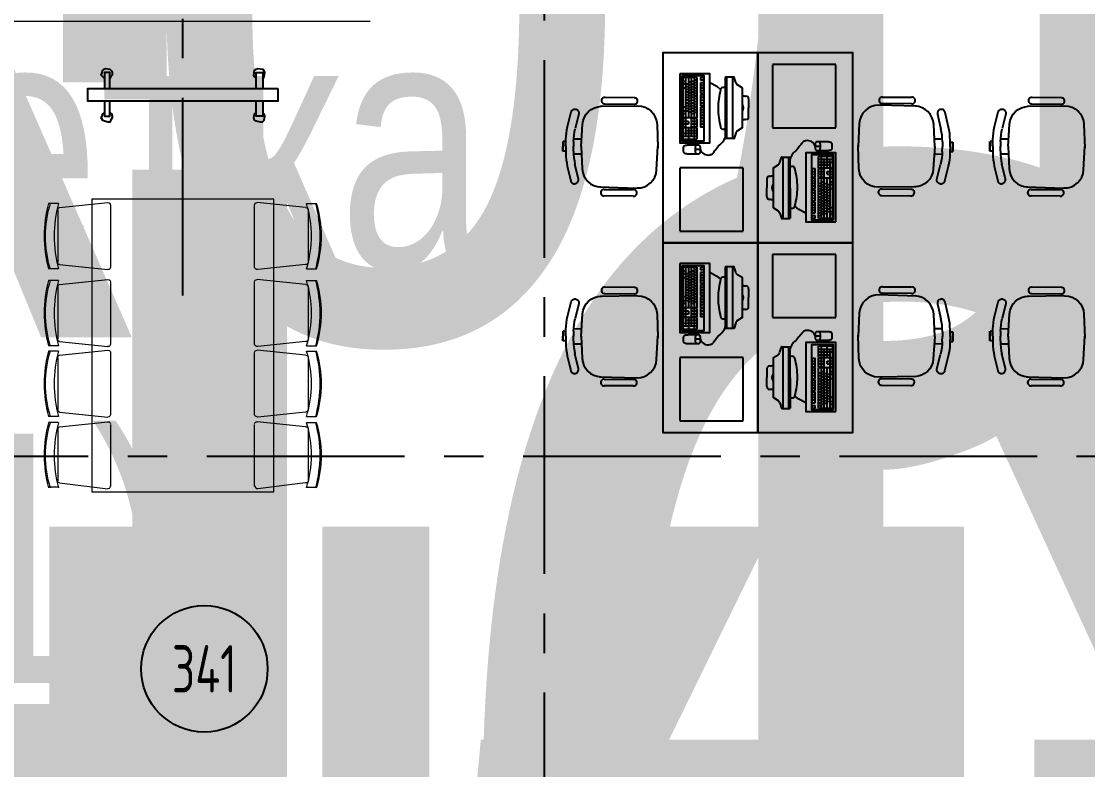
# Model space of a CAD drawing. Header units: millimetres. Extents: x -106726 to 8952771, y -150083 to 686385.
# Drawn here: x 32263 to 39006, y 307413 to 312145 of the extents above; entities that cross this region are included whole.
import ezdxf
from ezdxf import colors
from ezdxf.entities.mleader import LeaderData, LeaderLine
from ezdxf.enums import TextEntityAlignment as Align
from ezdxf.math import Vec2, Vec3

# ---------------------------------------------------------------- set-up
doc = ezdxf.new("R2018")
doc.units = ezdxf.units.MM
doc.linetypes.add('CENTER', pattern=[2, 1.25, -0.25, 0.25, -0.25])
doc.linetypes.add('HIDDEN', pattern=[6, 4, -2])
doc.layers.add('АР_Названия помещений', color=124, linetype='Continuous', lineweight=5, plot=False)
doc.layers.add('АР_Номер помещения', color=1, linetype='Continuous', lineweight=25)
doc.layers.add('ТХ_мебель передв', color=250, linetype='Continuous', lineweight=13)
doc.styles.add('ISOCPEUR', font='isocpeur.ttf', dxfattribs={"width": 0.7})
doc.styles.get("Standard").update_dxf_attribs({"font": 'arial.ttf'})

# ---------------------------------------------------------------- blocks, each defined once
blk = doc.blocks.new('_DotSmall')
at = {"color": 8, "linetype": 'ByBlock', "const_width": 0.5}
blk.add_lwpolyline([(-0.0625, 0, 1), (0.0625, 0, 1)], format="xyb", close=True, dxfattribs=at)
blk = doc.blocks.new('*U439')
at = {"color": 8, "style": 'ISOCPEUR', "width": 0.7, "flags": 1}
blk.add_attdef('КАТЕГОРИЯ', (-499.2, -2092.2), '', height=250, dxfattribs=at)
at = {"layer": 'АР_Номер помещения', "color": 8, "style": 'ISOCPEUR', "width": 0.7}
blk.add_attdef('НОМЕР_ПОМЕЩЕНИЯ', text='', height=300, dxfattribs=at).set_placement((-22215.2, -980.8), align=Align.MIDDLE_CENTER)
blk = doc.blocks.new('*U429')
at = {"color": 8, "style": 'ISOCPEUR', "width": 0.7, "flags": 1}
blk.add_attdef('КАТЕГОРИЯ', (-499.2, -2092.2), '', height=250, dxfattribs=at)
at = {"layer": 'АР_Номер помещения', "color": 8, "style": 'ISOCPEUR', "width": 0.7}
blk.add_attdef('НОМЕР_ПОМЕЩЕНИЯ', text='', height=300, dxfattribs=at).set_placement((-20810.6, 2284.3), align=Align.MIDDLE_CENTER)
blk = doc.blocks.new('*U391')
at = {"color": 8, "style": 'ISOCPEUR', "width": 0.7, "flags": 1}
blk.add_attdef('КАТЕГОРИЯ', (-499.2, -2092.2), '', height=250, dxfattribs=at)
at = {"layer": 'АР_Номер помещения', "color": 8, "style": 'ISOCPEUR', "width": 0.7}
blk.add_attdef('НОМЕР_ПОМЕЩЕНИЯ', text='', height=300, dxfattribs=at).set_placement((-17855, 1633.5), align=Align.MIDDLE_CENTER)
blk = doc.blocks.new('*U400')
at = {"color": 8, "style": 'ISOCPEUR', "width": 0.7, "flags": 1}
blk.add_attdef('КАТЕГОРИЯ', (-499.2, -2092.2), '', height=250, dxfattribs=at)
at = {"layer": 'АР_Номер помещения', "color": 8, "style": 'ISOCPEUR', "width": 0.7}
blk.add_attdef('НОМЕР_ПОМЕЩЕНИЯ', text='', height=300, dxfattribs=at).set_placement((-1473.9, -6508.9), align=Align.MIDDLE_CENTER)
blk = doc.blocks.new('*U390')
at = {"layer": 'АР_Номер помещения', "color": 8}
blk.add_circle((-25124.5, -720.9), 400, dxfattribs=at)
at = {"color": 8, "style": 'ISOCPEUR', "width": 0.7, "flags": 1}
blk.add_attdef('КАТЕГОРИЯ', (-499.2, -2092.2), '', height=250, dxfattribs=at)
at = {"layer": 'АР_Номер помещения', "color": 8, "style": 'ISOCPEUR', "width": 0.7}
blk.add_attdef('НОМЕР_ПОМЕЩЕНИЯ', text='', height=300, dxfattribs=at).set_placement((-25124.5, -720.9), align=Align.MIDDLE_CENTER)
blk = doc.blocks.new('*U396')
at = {"color": 8, "style": 'ISOCPEUR', "width": 0.7, "flags": 1}
blk.add_attdef('КАТЕГОРИЯ', (-499.2, -2092.2), '', height=250, dxfattribs=at)
at = {"layer": 'АР_Номер помещения', "color": 8, "style": 'ISOCPEUR', "width": 0.7}
blk.add_attdef('НОМЕР_ПОМЕЩЕНИЯ', text='', height=300, dxfattribs=at).set_placement((-21234.7, 1867.8), align=Align.MIDDLE_CENTER)
blk = doc.blocks.new('М-60')
at = {"color": 8, "extrusion": (-6.19742e-05, 0.000470712, 1)}
for p, q in [((7035202.1, 1186569.5, -0.1), (7035439, 1186576.2, -0.1)), ((7035415.4, 1186627.5, -0.2), (7035231.8, 1186626.6, -0.2)), ((7035232, 1186585.7, -0.1), (7035415.6, 1186586.5, -0.1)), ((7034998.3, 1186437.9, -0.1), (7035019.7, 1186530.9, -0.1)), ((7035068.3, 1186519.6, -0.1), (7035046.7, 1186425.8, -0.1)), ((7035049.2, 1186548.9, -0.1), (7035050.6, 1186548.5, -0.1)), ((7035085.8, 1186312.9, 0), (7035092.5, 1186454.7, -0.1)), ((7035563.1, 1186460.5, -0.1), (7035569.8, 1186312.9, 0)), ((7034971.3, 1186282.6, 0), (7034970.4, 1186343.1, -0.1)), ((7034989, 1186343.1, -0.1), (7034970.8, 1186343.1, -0.1)), ((7034970.8, 1186343.1, -0.1), (7034970.8, 1186282.6, 0)), ((7034989, 1186312.9, 0), (7034989, 1186356.2, -0.1)), ((7034989, 1186312.9, 0), (7034989, 1186343.1, -0.1)), ((7034989, 1186313.2, 0), (7034989.4, 1186282.9, 0)), ((7034989, 1186313.2, 0), (7034989.6, 1186269.8, 0)), ((7035037.4, 1186344.1, 0), (7035037.4, 1186312.9, 0)), ((7035037.8, 1186282.6, 0), (7035037.4, 1186313.9, 0)), ((7035037.8, 1186361.3, -0.1), (7035088.1, 1186361.3, -0.1)), ((7035085.7, 1186314.6, 0), (7035094.7, 1186172.9, 0)), ((7035565.2, 1186174.3, 0.1), (7035569.7, 1186322, 0)), ((7034989.4, 1186282.9, 0), (7034971.3, 1186282.6, 0)), ((7035038.5, 1186265.5, 0), (7035088.8, 1186266.3, 0)), ((7035000.2, 1186188.3, 0), (7035023, 1186095.7, 0.1)), ((7035071.5, 1186107.6, 0.1), (7035048.4, 1186201.2, 0)), ((7035052.8, 1186078.1, 0.1), (7035054.2, 1186078.5, 0.1)), ((7035206, 1186059.9, 0.1), (7035442.9, 1186056.7, 0.1)), ((7035236.1, 1186044.1, 0.1), (7035419.7, 1186046, 0.1)), ((7035420.2, 1186005.1, 0.1), (7035236.6, 1186003.1, 0.1))]:
    blk.add_line(p, q, dxfattribs=at)
for centre, start, end in [((7035230, 1186606.2, 122.4), 84.99867, 275.52472), ((7035417.4, 1186607.1, 122.4), 264.99867, 95.52472), ((7035234.4, 1186023.7, 122.4), 85.34791, 275.87397), ((7035421.8, 1186025.7, 122.4), 265.34791, 95.87397)]:
    blk.add_arc(centre, 20.6, start, end, dxfattribs=at)
at = {"color": 8, "extrusion": (6.19742e-05, -0.000470712, -1)}
for centre, major_axis, start_param, end_param in [((7035213.4, 1186449, -0.1), (77.8, 92.6, 0), 4.061153, 5.558057), ((7035442.2, 1186455, -0.1), (77.8, 92.6, 0), -0.725128, 0.826554), ((7035043.3, 1186525.4, -0.1), (15.6, 18.5, 0), 4.240369, 5.829345), ((7035044.7, 1186525.1, -0.1), (15.6, 18.5, 0), -0.45384, 1.098777), ((7035352, 1186356.2, 0), (-277.9, 233.5, -0.1), 5.584367, 5.811166), ((7035400.4, 1186344.1, 0), (233.5, 277.9, -0.1), 4.01357, 4.240369)]:
    blk.add_ellipse(centre, major_axis=major_axis, ratio=1, start_param=start_param, end_param=end_param, dxfattribs=at)
at = {"color": 8, "extrusion": (-6.19742e-05, 0.000470712, 1)}
for centre, major_axis, start_param, end_param in [((7035352.6, 1186275.3, 0), (-274.3, -237.7, 0.1), 5.584367, 5.811166), ((7035400.8, 1186288.2, 0), (237.7, -274.3, 0.1), 4.01357, 4.240369), ((7035215.4, 1186180.5, 0), (79.2, -91.4, 0), 4.061153, 5.558057), ((7035444.3, 1186178, 0.1), (79.2, -91.4, 0), -0.725128, 0.826554), ((7035048, 1186101.8, 0.1), (15.8, -18.3, 0), -0.45384, 1.098777), ((7035046.5, 1186101.5, 0.1), (15.8, -18.3, 0), 4.240369, 5.829345)]:
    blk.add_ellipse(centre, major_axis=major_axis, ratio=1, start_param=start_param, end_param=end_param, dxfattribs=at)
blk = doc.blocks.new('стол с тумбой 1200х600')
at = {"color": 8}
blk.add_lwpolyline([(-19012.2, 19801.1), (-19012.2, 21001.1), (-19612.2, 21001.1), (-19612.2, 19801.1)], close=True, dxfattribs=at)
at = {"color": 8, "linetype": 'HIDDEN', "ltscale": 0.1}
blk.add_lwpolyline([(-19505.4, 19874.7), (-19105.4, 19874.7), (-19105.4, 20274.7), (-19505.4, 20274.7)], close=True, dxfattribs=at)
blk = doc.blocks.new('ПК-2')
at = {"color": 8, "extrusion": (6.19742e-05, -0.000470712, 1)}
for p, q in [((7035967.1, 1186827.6, 95), (7035877.1, 1186827.5, 95.1)), ((7035877.1, 1186827.5, 95.1), (7035877.6, 1186571, 94.9)), ((7035895.1, 1186827.5, 95.1), (7035895.6, 1186571, 94.9)), ((7035913.1, 1186827.5, 95.1), (7035913.6, 1186571, 94.9)), ((7035931.1, 1186827.6, 95.1), (7035931.6, 1186571.1, 94.9)), ((7035949.1, 1186827.6, 95.1), (7035949.6, 1186571.1, 94.9)), ((7035967.1, 1186827.6, 95), (7035967.6, 1186571.1, 94.9)), ((7036007.6, 1186827.7, 95), (7035989.6, 1186827.7, 95)), ((7036148.9, 1186442.6, 94.9), (7036148.1, 1186827.8, 95)), ((7036200.3, 1186829.7, 95), (7036149.9, 1186829.6, 95)), ((7036157.9, 1186440.8, 94.9), (7036157.1, 1186829.6, 95)), ((7036193.9, 1186440.9, 94.9), (7036193.1, 1186829.7, 95)), ((7036212.2, 1186795.1, 95), (7036202.1, 1186827.9, 95)), ((7036253.1, 1186761.9, 95), (7036223.8, 1186780.1, 95)), ((7036255.8, 1186512.8, 94.9), (7036255.4, 1186758, 95)), ((7036294.4, 1186691.8, 95), (7036294.6, 1186635.5, 94.9)), ((7036294.7, 1186579.1, 94.9), (7036294.6, 1186635.5, 94.9)), ((7035877.6, 1186566.5, 94.9), (7035877.7, 1186512.5, 94.9)), ((7035877.7, 1186508, 94.9), (7035877.9, 1186436, 94.9)), ((7035895.6, 1186566.5, 94.9), (7035895.7, 1186512.5, 94.9)), ((7035895.7, 1186508, 94.9), (7035895.9, 1186454, 94.9)), ((7035913.7, 1186548.5, 94.9), (7035913.7, 1186530.5, 94.9)), ((7035913.7, 1186508, 94.9), (7035913.9, 1186436, 94.9)), ((7035931.6, 1186566.6, 94.9), (7035931.7, 1186512.6, 94.9)), ((7035931.7, 1186508.1, 94.9), (7035931.9, 1186454.1, 94.9)), ((7035949.6, 1186566.6, 94.9), (7035949.7, 1186512.6, 94.9)), ((7035949.7, 1186508.1, 94.9), (7035949.9, 1186436.1, 94.9)), ((7035967.6, 1186566.6, 94.9), (7035967.7, 1186512.6, 94.9)), ((7035967.7, 1186508.1, 94.9), (7035967.9, 1186436.1, 94.9)), ((7036253.6, 1186508.9, 94.9), (7036224.3, 1186490.6, 94.9)), ((7035877.9, 1186436, 94.9), (7035967.9, 1186436.1, 94.9)), ((7036201.1, 1186440.9, 94.9), (7036150.7, 1186440.8, 94.9)), ((7036212.8, 1186475.5, 94.9), (7036202.9, 1186442.7, 94.9))]:
    blk.add_line(p, q, dxfattribs=at)
at = {"color": 8, "extrusion": (6.19742e-05, -0.000470712, 1), "elevation": -27.6}
for points in [[(7035859.1, 1186850), (7035859.9, 1186413.5), (7036048.9, 1186413.9), (7036048.1, 1186850.4)], [(7035872.6, 1186836.6), (7035873.4, 1186427.1), (7036012.9, 1186427.3), (7036012.1, 1186836.8)]]:
    blk.add_lwpolyline(points, close=True, dxfattribs=at)
for points in [[(7035895.2, 1186802), (7035877.2, 1186801.9)], [(7035895.2, 1186784.9), (7035877.2, 1186784.8)], [(7035913.2, 1186784.9), (7035895.2, 1186784.9)], [(7035931.2, 1186796.6), (7035913.2, 1186796.5)], [(7035931.2, 1186779.5), (7035913.2, 1186779.4)], [(7035949.2, 1186802.1), (7035931.2, 1186802)], [(7035949.2, 1186785), (7035931.2, 1186784.9)], [(7035967.2, 1186810.6), (7035949.2, 1186810.6)], [(7035967.2, 1186793.5), (7035949.2, 1186793.5)], [(7035967.2, 1186776.4), (7035949.2, 1186776.4)], [(7035989.6, 1186827.8), (7035989.7, 1186810.7)], [(7036007.7, 1186810.7), (7035989.7, 1186810.7)], [(7035989.7, 1186793.6), (7035989.8, 1186725.2)], [(7036007.7, 1186793.6), (7035989.7, 1186793.6)], [(7036007.7, 1186776.5), (7035989.7, 1186776.5)], [(7036007.6, 1186827.8), (7036007.7, 1186810.7)], [(7036007.7, 1186793.6), (7036007.8, 1186725.2)], [(7036048.2, 1186794.9), (7036092.7, 1186771.5), (7036117.2, 1186751.9)], [(7035895.3, 1186759.2), (7035877.3, 1186759.2)], [(7035913.2, 1186767.8), (7035895.2, 1186767.8)], [(7035913.3, 1186750.7), (7035895.3, 1186750.7)], [(7035913.3, 1186733.6), (7035895.3, 1186733.6)], [(7035913.3, 1186716.5), (7035895.3, 1186716.5)], [(7035931.2, 1186762.4), (7035913.2, 1186762.3)], [(7035931.3, 1186745.3), (7035913.3, 1186745.2)], [(7035931.3, 1186728.2), (7035913.3, 1186728.1)], [(7035931.3, 1186711.1), (7035913.3, 1186711)], [(7035949.2, 1186767.9), (7035931.2, 1186767.8)], [(7035949.3, 1186750.8), (7035931.3, 1186750.7)], [(7035949.3, 1186733.7), (7035931.3, 1186733.6)], [(7035949.3, 1186716.6), (7035931.3, 1186716.5)], [(7035967.3, 1186759.3), (7035949.3, 1186759.3)], [(7035967.3, 1186742.2), (7035949.3, 1186742.2)], [(7035967.3, 1186725.1), (7035949.3, 1186725.1)], [(7035967.3, 1186708), (7035949.3, 1186708)], [(7036007.8, 1186759.4), (7035989.8, 1186759.4)], [(7036007.8, 1186742.3), (7035989.8, 1186742.3)], [(7036007.8, 1186725.2), (7035989.8, 1186725.2)], [(7035989.8, 1186716.6), (7035990, 1186648.2)], [(7036007.8, 1186716.7), (7035989.8, 1186716.6)], [(7036007.8, 1186716.7), (7036008, 1186648.3)], [(7035895.5, 1186639.5), (7035877.5, 1186639.5)], [(7035913.4, 1186699.4), (7035895.4, 1186699.4)], [(7035913.4, 1186682.3), (7035895.4, 1186682.3)], [(7035913.4, 1186665.2), (7035895.4, 1186665.2)], [(7035913.5, 1186648.1), (7035895.5, 1186648.1)], [(7035931.4, 1186694), (7035913.4, 1186693.9)], [(7035931.4, 1186676.9), (7035913.4, 1186676.8)], [(7035931.4, 1186659.8), (7035913.4, 1186659.7)], [(7035931.5, 1186642.7), (7035913.5, 1186642.6)], [(7035949.4, 1186699.5), (7035931.4, 1186699.4)], [(7035949.4, 1186682.4), (7035931.4, 1186682.3)], [(7035949.4, 1186665.3), (7035931.4, 1186665.2)], [(7035949.5, 1186648.2), (7035931.5, 1186648.1)], [(7035967.4, 1186690.9), (7035949.4, 1186690.9)], [(7035967.4, 1186673.8), (7035949.4, 1186673.8)], [(7035967.4, 1186656.7), (7035949.4, 1186656.7)], [(7035967.5, 1186639.6), (7035949.5, 1186639.6)], [(7036007.9, 1186699.6), (7035989.9, 1186699.5)], [(7036007.9, 1186682.5), (7035989.9, 1186682.4)], [(7036007.9, 1186665.4), (7035989.9, 1186665.3)], [(7036008, 1186648.3), (7035990, 1186648.2)], [(7035990, 1186639.7), (7035990.1, 1186571.3)], [(7036008, 1186639.7), (7035990, 1186639.7)], [(7036008, 1186639.7), (7036008.1, 1186571.3)], [(7035895.5, 1186613.9), (7035877.5, 1186613.8)], [(7035895.6, 1186596.8), (7035877.6, 1186596.7)], [(7035967.6, 1186571.2), (7035877.6, 1186571.1)], [(7035913.5, 1186631), (7035895.5, 1186631)], [(7035913.5, 1186613.9), (7035895.5, 1186613.9)], [(7035931.5, 1186625.6), (7035913.5, 1186625.5)], [(7035931.5, 1186608.5), (7035913.5, 1186608.4)], [(7035949.5, 1186631.1), (7035931.5, 1186631)], [(7035949.5, 1186614), (7035931.5, 1186613.9)], [(7035949.6, 1186596.9), (7035931.6, 1186596.8)], [(7035967.5, 1186622.5), (7035949.5, 1186622.5)], [(7035967.5, 1186605.4), (7035949.5, 1186605.4)], [(7036008, 1186622.6), (7035990, 1186622.6)], [(7036008, 1186605.5), (7035990, 1186605.5)], [(7036008.1, 1186588.4), (7035990.1, 1186588.4)], [(7036008.1, 1186571.3), (7035990.1, 1186571.3)], [(7035895.6, 1186566.6), (7035877.6, 1186566.6)], [(7035913.7, 1186548.6), (7035877.7, 1186548.6)], [(7035913.7, 1186530.6), (7035877.7, 1186530.6)], [(7035895.7, 1186512.6), (7035877.7, 1186512.6)], [(7035967.7, 1186508.2), (7035877.7, 1186508.1)], [(7035967.6, 1186566.7), (7035931.6, 1186566.7)], [(7035967.7, 1186548.7), (7035931.7, 1186548.7)], [(7035967.7, 1186530.7), (7035931.7, 1186530.7)], [(7035967.7, 1186512.7), (7035931.7, 1186512.7)], [(7035990.1, 1186566.8), (7035990.2, 1186512.8)], [(7036008.1, 1186566.8), (7035990.1, 1186566.8)], [(7036008.2, 1186548.8), (7035990.2, 1186548.8)], [(7036008.2, 1186530.8), (7035990.2, 1186530.8)], [(7036008.2, 1186512.8), (7035990.2, 1186512.8)], [(7036008.2, 1186512.8), (7035990.2, 1186512.8)], [(7036008.1, 1186566.8), (7036008.2, 1186512.8)], [(7035967.8, 1186472.2), (7035877.8, 1186472.1)], [(7035967.8, 1186454.2), (7035877.8, 1186454.1)], [(7035967.8, 1186490.2), (7035895.8, 1186490.1)], [(7035989.9, 1186371.7), (7035957, 1186371.6)]]:
    blk.add_lwpolyline(points, dxfattribs=at)
for points in [[(7035989.9, 1186371.7, 0.397637), (7036050, 1186337.9, 0.110351), (7036066.5, 1186345.2, 0.08312), (7036079.9, 1186362.3, 0.014729), (7036105, 1186394.7, 0.170175), (7036148.8, 1186454, -0.037673)], [(7035968.4, 1186398.6, 0.114539), (7035964.1, 1186397.6, 0.103755), (7035960.3, 1186394.6, 0.091433), (7035957.9, 1186390.4, 0.084292), (7035957, 1186385.1), (7035957.1, 1186358.1, 0.084292), (7035958, 1186352.8, 0.091433), (7035960.4, 1186348.6, 0.103755), (7035964.2, 1186345.6, 0.114539), (7035968.5, 1186344.6, 0.114539)]]:
    blk.add_lwpolyline(points, format="xyb", dxfattribs=at)
blk.add_lwpolyline([(7035881.8, 1186384.9), (7035881.9, 1186357.9, 0.19919), (7035883.7, 1186353.6, 0.098412), (7035891.5, 1186348.4, 0.055653), (7035901.3, 1186345.6, 0.042416), (7035914.6, 1186344.5), (7035978.5, 1186344.6, 0.114539), (7035982.8, 1186345.6, 0.103755), (7035986.6, 1186348.6, 0.091433), (7035989, 1186352.9, 0.084292), (7035989.9, 1186358.2), (7035989.8, 1186385.2, 0.084292), (7035988.9, 1186390.4, 0.091433), (7035986.5, 1186394.7, 0.103755), (7035982.7, 1186397.7, 0.114539), (7035978.4, 1186398.6), (7035914.5, 1186398.5, 0.042416), (7035901.2, 1186397.4, 0.055653), (7035891.4, 1186394.5, 0.098412), (7035883.6, 1186389.3, 0.19919)], format="xyb", close=True, dxfattribs=at)
at = {"color": 8, "extrusion": (6.19742e-05, -0.000470712, 1)}
for centre, radius, start, end in [((7036149.9, 1186827.9, -27.6), 1.8, 90.10908, 180.10908), ((7036200.3, 1186828, -27.6), 1.8, 0.10908, 90.10908), ((7036238, 1186803.1, -27.6), 27, 197.11449, 238.14153), ((7036579.1, 1186631.2, -27.6), 477.4, 165.36479, 179.87909), ((7036134.2, 1186746.1, -27.6), 18, 82.93309, 161.30576), ((7036116.2, 1186600.9, -27.6), 164.3, 78.76539, 82.93309), ((7036250.8, 1186758.1, -27.6), 4.5, 0.10908, 59.63009), ((7036293.3, 1186965.7, -27.6), 256.3, 261.50958, 266.47869), ((7036276.4, 1186691.9, -27.6), 18, 0.10908, 86.47869), ((7036228.8, 1186635.5, -27.6), 33.8, 322.7271, 37.49107), ((7036579.1, 1186635.1, -27.6), 477.4, 180.33908, 194.85338), ((7036276.6, 1186579.2, -27.6), 18, 273.73948, 0.10908), ((7036134.7, 1186518.5, -27.6), 18, 198.9124, 277.28508), ((7036116.1, 1186663.6, -27.6), 164.3, 277.28508, 281.45277), ((7036251.3, 1186512.9, -27.6), 4.5, 300.58808, 0.10908), ((7036294.5, 1186305.4, -27.6), 256.3, 93.73948, 98.70859), ((7036150.6, 1186442.7, -27.6), 1.8, 180.10908, 270.10908), ((7036201, 1186442.8, -27.6), 1.8, 270.10908, 0.10908), ((7036238.7, 1186467.8, -27.6), 27, 122.07664, 163.10368)]:
    blk.add_arc(centre, radius, start, end, dxfattribs=at)
blk = doc.blocks.new('У093')
at = {"layer": 'ТХ_мебель передв', "color": 8, "elevation": -0.6}
for points in [[(46453.3, 18829.8), (46389.8, 18829.8)], [(46458.6, 18803.3), (46760.2, 18840.4)], [(48016, 18803.3), (47709.1, 18840.4)], [(48021.3, 18829.8), (48084.8, 18829.8)], [(46442.7, 18459.4), (46442.7, 18792.8)], [(48026.6, 18459.4), (48026.6, 18792.8)], [(46453.3, 18422.3), (46389.8, 18422.3)], [(46458.6, 18448.8), (46765.5, 18417.1)], [(48016, 18448.8), (47709.1, 18417.1)], [(48021.3, 18422.3), (48084.8, 18422.3)], [(46453.3, 18382.4), (46389.8, 18382.4)], [(46458.6, 18355.9), (46760.2, 18387.7)], [(48016, 18355.9), (47709.1, 18387.7)], [(48021.3, 18382.4), (48084.8, 18382.4)], [(46442.7, 18012), (46442.7, 18340.1)], [(48026.6, 18012), (48026.6, 18340.1)], [(46453.3, 17969.6), (46389.8, 17969.6)], [(46458.6, 17996.1), (46765.5, 17964.3)], [(46458.6, 17909.1), (46760.2, 17940.8)], [(48016, 17996.1), (47709.1, 17964.3)], [(48016, 17909.1), (47709.1, 17940.8)], [(48021.3, 17969.6), (48084.8, 17969.6)], [(46453.3, 17935.6), (46389.8, 17935.6)], [(46442.7, 17565.1), (46442.7, 17893.2)], [(48021.3, 17935.6), (48084.8, 17935.6)], [(48026.6, 17565.1), (48026.6, 17893.2)], [(46458.6, 17549.3), (46765.5, 17517.5)], [(48016, 17549.3), (47709.1, 17517.5)], [(46453.3, 17522.8), (46389.8, 17522.8)], [(48021.3, 17522.8), (48084.8, 17522.8)], [(46453.3, 17448.7), (46389.8, 17448.7)], [(46442.7, 17078.3), (46442.7, 17406.4)], [(46458.6, 17422.3), (46760.2, 17454)], [(48016, 17422.3), (47709.1, 17454)], [(48021.3, 17448.7), (48084.8, 17448.7)], [(48026.6, 17078.3), (48026.6, 17406.4)], [(46458.6, 17062.4), (46765.5, 17030.7)], [(48016, 17062.4), (47709.1, 17030.7)], [(46453.3, 17036), (46389.8, 17036)], [(48021.3, 17036), (48084.8, 17036)]]:
    blk.add_lwpolyline(points, dxfattribs=at)
blk.add_lwpolyline([(46659.7, 18859.6), (46659.7, 17009.6), (47809.7, 17009.6), (47809.7, 18859.6)], close=True, dxfattribs=at)
at = {"layer": 'ТХ_мебель передв', "color": 8}
for centre, radius, start, end in [((47044.6, 18628.2, -0.6), 686.6, 162.46402, 197.44807), ((47147.7, 18628.2, -0.6), 780.4, 164.62647, 195.29533), ((47108.1, 18628.2, -0.6), 686.6, 162.46402, 197.44807), ((47268.7, 18628.2, -0.6), 780.4, 344.70467, 15.37353), ((47419.4, 18628.2, -0.6), 686.6, 342.55193, 17.53598), ((47332.2, 18628.2, -0.6), 780.4, 344.70467, 15.37353), ((47044.6, 18175.5, -0.6), 686.6, 162.46402, 197.44807), ((47147.7, 18175.5, -0.6), 780.4, 164.62647, 195.29533), ((47108.1, 18175.5, -0.6), 686.6, 162.46402, 197.44807), ((47268.7, 18175.5, -0.6), 780.4, 344.70467, 15.37353), ((47419.4, 18175.5, -0.6), 686.6, 342.55193, 17.53598), ((47332.2, 18175.5, -0.6), 780.4, 344.70467, 15.37353), ((47044.6, 17729.7, -0.6), 686.6, 162.55193, 197.53598), ((47147.7, 17729.7, -0.6), 780.4, 164.70467, 195.37353), ((47108.1, 17729.7, -0.6), 686.6, 162.55193, 197.53598), ((47268.7, 17729.7, -0.6), 780.4, 344.62647, 15.29533), ((47419.4, 17729.7, -0.6), 686.6, 342.46402, 17.44807), ((47332.2, 17729.7, -0.6), 780.4, 344.62647, 15.29533), ((47044.6, 17242.9, -0.6), 686.6, 162.55193, 197.53598), ((47147.7, 17242.9, -0.6), 780.4, 164.70467, 195.37353), ((47108.1, 17242.9, -0.6), 686.6, 162.55193, 197.53598), ((47268.7, 17242.9, -0.6), 780.4, 344.62647, 15.29533), ((47419.4, 17242.9, -0.6), 686.6, 342.46402, 17.44807), ((47332.2, 17242.9, -0.6), 780.4, 344.62647, 15.29533)]:
    blk.add_arc(centre, radius, start, end, dxfattribs=at)
blk.add_ellipse((46765, 18824, -0.6), major_axis=(13.1, -13.1), ratio=0.741772, start_param=0.633725, end_param=2.506884, dxfattribs=at)
for points in [[(46781.4, 18824.5, -0.6), (46781.4, 18692.2, -0.6), (46781.4, 18559.9, -0.6), (46781.4, 18432.9, -0.6)], [(47693.3, 18819.2, -0.6), (47693.3, 18829.8, -0.6), (47698.5, 18840.4, -0.6), (47709.1, 18840.4, -0.6)], [(47693.3, 18432.9, -0.6), (47693.3, 18559.9, -0.6), (47693.3, 18692.2, -0.6), (47693.3, 18824.5, -0.6)], [(46442.7, 18792.8, -0.6), (46442.7, 18798.1, -0.6), (46448, 18803.4, -0.6), (46458.6, 18803.4, -0.6)], [(48016, 18803.4, -0.6), (48021.3, 18803.4, -0.6), (48026.6, 18798.1, -0.6), (48026.6, 18792.8, -0.6)], [(46458.6, 18448.8, -0.6), (46448, 18448.8, -0.6), (46442.7, 18454.1, -0.6), (46442.7, 18459.4, -0.6)], [(46781.4, 18427.6, -0.6), (46781.4, 18422.4, -0.6), (46776.1, 18417.1, -0.6), (46765.5, 18417.1, -0.6)], [(47709.1, 18417.1, -0.6), (47698.5, 18417.1, -0.6), (47693.3, 18422.4, -0.6), (47693.3, 18427.6, -0.6)], [(48026.6, 18459.4, -0.6), (48026.6, 18454.1, -0.6), (48021.3, 18448.8, -0.6), (48016, 18448.8, -0.6)], [(46442.7, 18340.1, -0.6), (46442.7, 18345.4, -0.6), (46448, 18350.6, -0.6), (46458.6, 18355.9, -0.6)], [(46760.2, 18387.7, -0.6), (46770.8, 18387.7, -0.6), (46781.4, 18377.1, -0.6), (46781.4, 18371.8, -0.6)], [(46781.4, 18371.8, -0.6), (46781.4, 18239.5, -0.6), (46781.4, 18107.2, -0.6), (46781.4, 17980.2, -0.6)], [(47693.3, 18371.8, -0.6), (47693.3, 18377.1, -0.6), (47698.5, 18387.7, -0.6), (47709.1, 18387.7, -0.6)], [(47693.3, 17980.2, -0.6), (47693.3, 18107.2, -0.6), (47693.3, 18239.5, -0.6), (47693.3, 18371.8, -0.6)], [(48016, 18355.9, -0.6), (48021.3, 18350.6, -0.6), (48026.6, 18345.4, -0.6), (48026.6, 18340.1, -0.6)], [(46458.6, 17996.1, -0.6), (46448, 17996.1, -0.6), (46442.7, 18001.4, -0.6), (46442.7, 18012, -0.6)], [(48026.6, 18012, -0.6), (48026.6, 18001.4, -0.6), (48021.3, 17996.1, -0.6), (48016, 17996.1, -0.6)], [(46760.2, 17940.9, -0.6), (46770.8, 17940.9, -0.6), (46781.4, 17935.6, -0.6), (46781.4, 17925, -0.6)], [(46781.4, 17980.2, -0.6), (46781.4, 17969.6, -0.6), (46776.1, 17964.4, -0.6), (46765.5, 17964.4, -0.6)], [(47693.3, 17925, -0.6), (47693.3, 17935.6, -0.6), (47698.5, 17940.9, -0.6), (47709.1, 17940.9, -0.6)], [(46442.7, 17893.2, -0.6), (46442.7, 17903.8, -0.6), (46448, 17909.1, -0.6), (46458.6, 17909.1, -0.6)], [(46781.4, 17925, -0.6), (46781.4, 17792.7, -0.6), (46781.4, 17665.7, -0.6), (46781.4, 17533.4, -0.6)], [(47693.3, 17533.4, -0.6), (47693.3, 17665.7, -0.6), (47693.3, 17792.7, -0.6), (47693.3, 17925, -0.6)], [(48016, 17909.1, -0.6), (48021.3, 17909.1, -0.6), (48026.6, 17903.8, -0.6), (48026.6, 17893.2, -0.6)], [(46458.6, 17549.3, -0.6), (46448, 17549.3, -0.6), (46442.7, 17559.9, -0.6), (46442.7, 17565.1, -0.6)], [(46781.4, 17533.4, -0.6), (46781.4, 17522.8, -0.6), (46776.1, 17517.5, -0.6), (46765.5, 17517.5, -0.6)], [(47709.1, 17517.5, -0.6), (47698.5, 17517.5, -0.6), (47693.3, 17522.8, -0.6), (47693.3, 17533.4, -0.6)], [(48026.6, 17565.1, -0.6), (48026.6, 17559.9, -0.6), (48021.3, 17549.3, -0.6), (48016, 17549.3, -0.6)], [(46442.7, 17406.4, -0.6), (46442.7, 17417, -0.6), (46448, 17422.3, -0.6), (46458.6, 17422.3, -0.6)], [(46760.2, 17454, -0.6), (46770.8, 17454, -0.6), (46781.4, 17448.7, -0.6), (46781.4, 17438.1, -0.6)], [(46781.4, 17438.1, -0.6), (46781.4, 17305.9, -0.6), (46781.4, 17178.9, -0.6), (46781.4, 17046.6, -0.6)], [(47693.3, 17438.1, -0.6), (47693.3, 17448.7, -0.6), (47698.5, 17454, -0.6), (47709.1, 17454, -0.6)], [(47693.3, 17046.6, -0.6), (47693.3, 17178.9, -0.6), (47693.3, 17305.9, -0.6), (47693.3, 17438.1, -0.6)], [(48016, 17422.3, -0.6), (48021.3, 17422.3, -0.6), (48026.6, 17417, -0.6), (48026.6, 17406.4, -0.6)], [(46458.6, 17062.4, -0.6), (46448, 17062.4, -0.6), (46442.7, 17073, -0.6), (46442.7, 17078.3, -0.6)], [(48026.6, 17078.3, -0.6), (48026.6, 17073, -0.6), (48021.3, 17062.4, -0.6), (48016, 17062.4, -0.6)], [(46781.4, 17046.6, -0.6), (46781.4, 17036, -0.6), (46776.1, 17030.7, -0.6), (46765.5, 17030.7, -0.6)], [(47709.1, 17030.7, -0.6), (47698.5, 17030.7, -0.6), (47693.3, 17036, -0.6), (47693.3, 17046.6, -0.6)]]:
    blk.add_open_spline(points, degree=3, dxfattribs=at)
blk.add_open_spline([(47709.1, 17964.4, -0.6), (47698.5, 17964.4, -0.6), (47693.3, 17969.6, -0.6), (47693.3, 17974.9, -0.6), (47693.3, 17974.9, -0.6), (47693.3, 17974.9, -0.6), (47693.3, 17980.2, -0.6)], degree=3, knots=[0, 0, 0, 0, 1, 1, 1, 2, 2, 2, 2], dxfattribs=at)
blk = doc.blocks.new('моб доска 2')
at = {"color": 8}
for points in [[(-505.6, 113.8), (-510.9, 119.1), (-516.2, 135), (-510.9, 161.5), (-500.3, 172.1), (-489.7, 172.1)], [(-505.6, 39.7), (-505.6, 135), (-463.2, 135), (-463.2, 39.7)], [(-489.7, 172.1), (-463.2, 166.8), (-452.7, 161.5), (-447.4, 145.6), (-452.7, 119.1)], [(463.2, 113.8), (452.7, 119.1), (447.4, 135), (447.4, 145.6), (458, 161.5), (463.2, 172.1), (473.8, 172.1), (495, 166.8), (505.6, 161.5), (516.2, 145.6), (510.9, 135), (505.6, 119.1), (495, 113.8)], [(495, 39.7), (495, 135), (463.2, 135), (463.2, 39.7)], [(-452.7, 119.1), (-463.2, 113.8)], [(-463.2, -39.7), (-463.2, -140.3), (-505.6, -140.3), (-505.6, -39.7)], [(463.2, -39.7), (463.2, -140.3), (495, -140.3), (495, -39.7)], [(-463.2, -103.2), (-452.7, -113.8), (-447.4, -124.4), (-452.7, -156.2), (-463.2, -161.5), (-473.8, -166.8), (-505.6, -161.5), (-510.9, -150.9), (-516.2, -140.3), (-510.9, -113.8)], [(-510.9, -113.8), (-505.6, -103.2)], [(495, -103.2), (505.6, -113.8), (516.2, -124.4), (510.9, -140.3), (505.6, -156.2), (500.3, -161.5), (489.7, -166.8), (463.2, -161.5), (452.7, -150.9), (447.4, -140.3), (447.4, -124.4), (458, -113.8), (463.2, -103.2)]]:
    blk.add_lwpolyline(points, dxfattribs=at)
blk.add_lwpolyline([(-600.9, -39.7), (-600.9, 39.7), (600.9, 39.7), (600.9, -39.7)], close=True, dxfattribs=at)

msp = doc.modelspace()

# ---------------------------------------------------------------- linework, layer by layer
at = {"linetype": 'CENTER', "ltscale": 1000}
for p, q in [((33284.9, 310411.3), (33284.9, 317898.8)), ((35569.9, 317900.3), (35569.9, 263425.1)), ((-12563.8, 309395), (70614.6, 309395))]:
    msp.add_line(p, q, dxfattribs=at)
at = {"lineweight": 15, "ltscale": 100}
msp.add_line((32049.9, 312145), (34469.9, 312145), dxfattribs=at)

# ---------------------------------------------------------------- block references
ref = msp.add_blockref('*U429', (31561.5, 383260.5))
lines = msp.add_mtext('\\W0.8000;Кабинет информатики с возможностью деления трансформируемой перегородкой на \\Pдва помещения', dxfattribs={"layer": 'АР_Названия помещений', "color": 8, "insert": (2249.4, 378791.3), "char_height": 6955.954, "width": 926.94, "attachment_point": 1})
ref.add_attrib('ИМЯ_ПОМЕЩЕНИЯ', '', (2249.4, 378791.3), dxfattribs={"flags": 104}).embed_mtext(lines)
ref = msp.add_blockref('*U439', (44596, 376166.1))
lines = msp.add_mtext('\\W0.8000;Кабинет иностранного языка (основная и старшая школа)', dxfattribs={"layer": 'АР_Названия помещений', "color": 8, "insert": (25648.9, 370575.3), "char_height": 5492.578, "width": 640.158, "attachment_point": 1})
ref.add_attrib('ИМЯ_ПОМЕЩЕНИЯ', '', (25648.9, 370575.3), dxfattribs={"flags": 104}).embed_mtext(lines)
ref = msp.add_blockref('*U396', (50428.5, 312235.5))
lines = msp.add_mtext('\\W0.8000;Лестничная клетка (Л1)', dxfattribs={"layer": 'АР_Названия помещений', "color": 8, "insert": (30098, 314793.8), "char_height": 1576.782, "width": 926.94, "attachment_point": 1})
ref.add_attrib('ИМЯ_ПОМЕЩЕНИЯ', '', (30098, 314793.8), dxfattribs={"flags": 104}).embed_mtext(lines)
ref = msp.add_blockref('*U400', (17177, 314684.2))
lines = msp.add_mtext('\\W0.8000;Многофункциональный информационный библиотечный центр (хранение(закрытый фонд) и выдачи книг)', dxfattribs={"layer": 'АР_Названия помещений', "color": 8, "insert": (19305.5, 313619.8), "char_height": 10397.4742, "width": 926.94, "attachment_point": 1})
ref.add_attrib('ИМЯ_ПОМЕЩЕНИЯ', '', (19305.5, 313619.8), dxfattribs={"flags": 104}).embed_mtext(lines)
ref = msp.add_blockref('*U390', (58545.1, 308771.2))
ref.add_attrib('НОМЕР_ПОМЕЩЕНИЯ', '341', dxfattribs={"layer": 'АР_Номер помещения', "color": 8, "height": 300, "style": 'ISOCPEUR', "width": 0.7}).set_placement((33420.5, 308050.3), align=Align.MIDDLE_CENTER)
lines = msp.add_mtext('\\W0.8000;Кабинет с рабочим пространством \\Pдля учителей Тип 1  (основная и старшая школа) ', dxfattribs={"layer": 'АР_Названия помещений', "color": 8, "insert": (36229.5, 313598.8), "char_height": 7910.163, "width": 926.94, "attachment_point": 1})
ref.add_attrib('ИМЯ_ПОМЕЩЕНИЯ', '', (36229.5, 313598.8), dxfattribs={"flags": 104}).embed_mtext(lines)
for p in [(55932.1, 290943.9), (55932.1, 289743.9)]:
    msp.add_blockref('стол с тумбой 1200х600', p)
for name, p, rotation in [('стол с тумбой 1200х600', (17907.8, 331746.1), 180), ('моб доска 2', (33284.9, 311680.1), 180), ('ПК-2', (-7001678.7, -861639.4, -95), 359.8909180547824), ('М-60', (-7017259.9, -762924.5, 0), 359.0887326624886), ('М-60', (7091102, 1385630.2, 0), 179.0887326624886), ('М-60', (-7014559.9, -762924.5, 0), 359.0887326624886), ('ПК-2', (7075518.6, 1484329.4, -95), 179.8909180547824), ('У093', (80519.6, 328029.4, 0.6), 180), ('стол с тумбой 1200х600', (17907.8, 330546.1), 180), ('ПК-2', (-7001678.7, -862839.4, -95), 359.8909180547824), ('М-60', (-7017259.9, -764124.5, 0), 359.0887326624886), ('М-60', (7091102, 1384430.2, 0), 179.0887326624886), ('М-60', (-7014559.9, -764124.5, 0), 359.0887326624886), ('ПК-2', (7075518.6, 1483129.4, -95), 179.8909180547824)]:
    msp.add_blockref(name, p, dxfattribs=dict(rotation=rotation))
ref = msp.add_blockref('*U391', (27575, 305457.4))
lines = msp.add_mtext('\\W0.8000;Многофункциональный информационный библиотечный центр с зоной для индивидуальных занятий', dxfattribs={"layer": 'АР_Названия помещений', "color": 8, "insert": (-2789.5, 310617.3), "char_height": 7190.015, "width": 926.94, "attachment_point": 1})
ref.add_attrib('ИМЯ_ПОМЕЩЕНИЯ', '', (-2789.5, 310617.3), dxfattribs={"flags": 104}).embed_mtext(lines)

# ---------------------------------------------------------------- leaders
ml = msp.add_multileader_mtext('Standard')
ml.set_content('+13,700', color=8, style='ISOCPEUR')
ml.set_leader_properties(color=8, linetype='Continuous', lineweight=-1)
ml.set_arrow_properties(name='DOTSMALL')
ml.build(insert=Vec2(0, 0))
ml.multileader.update_dxf_attribs({"has_text_frame": 1, "text_left_attachment_type": 4, "text_right_attachment_type": 4, "dogleg_length": 100, "arrow_head_size": 180})
ctx = ml.context
ctx.base_point, ctx.char_height, ctx.arrow_head_size, ctx.landing_gap_size, ctx.plane_origin = Vec3(54221, 506541.4), 250, 180, 50, Vec3(53971.6, 505880.5)
ctx.left_attachment, ctx.right_attachment = 4, 4
notes = []
notes.append((ctx, [(0, (0, 0, 0), (0, 0), (1, 0), 1, [])]))
ctx.mtext.insert, ctx.mtext.width, ctx.mtext.line_spacing_style, ctx.mtext.flow_direction = Vec3(54271, 506874.7), 852.697, 2, 5
ml = msp.add_multileader_mtext('Standard')
ml.set_content('+15,825', color=8, style='ISOCPEUR')
ml.set_leader_properties(color=8, linetype='Continuous', lineweight=-1)
ml.set_arrow_properties(name='DOTSMALL')
ml.build(insert=Vec2(0, 0))
ml.multileader.update_dxf_attribs({"has_text_frame": 1, "text_left_attachment_type": 4, "text_right_attachment_type": 4, "dogleg_length": 100, "arrow_head_size": 180})
ctx = ml.context
ctx.base_point, ctx.char_height, ctx.arrow_head_size, ctx.landing_gap_size, ctx.plane_origin = Vec3(52211.2, 501008.3), 250, 180, 50, Vec3(52690.3, 498055.9)
ctx.left_attachment, ctx.right_attachment = 4, 4
notes.append((ctx, [(0, (0, 0, 0), (0, 0), (1, 0), 1, [])]))
ctx.mtext.insert, ctx.mtext.width, ctx.mtext.line_spacing_style, ctx.mtext.flow_direction = Vec3(52261.2, 501341.7), 852.697, 2, 5
ml = msp.add_multileader_mtext('Standard')
ml.set_content('+9,800', color=8, style='ISOCPEUR')
ml.set_leader_properties(color=8, linetype='Continuous', lineweight=-1)
ml.set_arrow_properties(name='DOTSMALL')
ml.build(insert=Vec2(0, 0))
ml.multileader.update_dxf_attribs({"has_text_frame": 1, "text_left_attachment_type": 4, "text_right_attachment_type": 4, "dogleg_length": 100, "arrow_head_size": 180})
ctx = ml.context
ctx.base_point, ctx.char_height, ctx.arrow_head_size, ctx.landing_gap_size, ctx.plane_origin = Vec3(54221, 386541.4), 250, 180, 50, Vec3(53971.6, 385880.5)
ctx.left_attachment, ctx.right_attachment = 4, 4
notes.append((ctx, [(0, (0, 0, 0), (0, 0), (1, 0), 1, [])]))
ctx.mtext.insert, ctx.mtext.width, ctx.mtext.line_spacing_style, ctx.mtext.flow_direction = Vec3(54271, 386874.7), 852.697, 2, 5
ml = msp.add_multileader_mtext('Standard')
ml.set_content('+11,750', color=8, style='ISOCPEUR')
ml.set_leader_properties(color=8, linetype='Continuous', lineweight=-1)
ml.set_arrow_properties(name='DOTSMALL')
ml.build(insert=Vec2(0, 0))
ml.multileader.update_dxf_attribs({"has_text_frame": 1, "text_left_attachment_type": 4, "text_right_attachment_type": 4, "dogleg_length": 100, "arrow_head_size": 180})
ctx = ml.context
ctx.base_point, ctx.char_height, ctx.arrow_head_size, ctx.landing_gap_size, ctx.plane_origin = Vec3(52211.2, 381008.3), 250, 180, 50, Vec3(52690.3, 378055.9)
ctx.left_attachment, ctx.right_attachment = 4, 4
notes.append((ctx, [(0, (0, 0, 0), (0, 0), (1, 0), 1, [])]))
ctx.mtext.insert, ctx.mtext.width, ctx.mtext.line_spacing_style, ctx.mtext.flow_direction = Vec3(52261.2, 381341.7), 852.697, 2, 5
ml = msp.add_multileader_mtext('Standard')
ml.set_content('+5,925', color=8, style='ISOCPEUR')
ml.set_leader_properties(color=8, linetype='Continuous', lineweight=-1)
ml.set_arrow_properties(name='DOTSMALL')
ml.build(insert=Vec2(0, 0))
ml.multileader.update_dxf_attribs({"has_text_frame": 1, "text_left_attachment_type": 4, "text_right_attachment_type": 4, "dogleg_length": 100, "arrow_head_size": 180})
ctx = ml.context
ctx.base_point, ctx.char_height, ctx.arrow_head_size, ctx.landing_gap_size, ctx.plane_origin = Vec3(55731.7, 311388.1), 250, 180, 50, Vec3(55650.3, 310120.6)
ctx.left_attachment, ctx.right_attachment = 4, 4
notes.append((ctx, [(0, (0, 0, 0), (0, 0), (1, 0), 1, [])]))
ctx.mtext.insert, ctx.mtext.width, ctx.mtext.line_spacing_style, ctx.mtext.flow_direction = Vec3(55781.7, 311721.5), 852.697, 2, 5
for ctx, leaders in notes:
    for number, flags, end, landing, length, lines in leaders:
        leader = LeaderData()
        leader.index, (leader.has_last_leader_line, leader.has_dogleg_vector, leader.attachment_direction) = number, flags
        leader.last_leader_point, leader.dogleg_vector, leader.dogleg_length = Vec3(end), Vec3(landing), length
        for number, points, colour, breaks in lines:
            line = LeaderLine()
            line.index, line.vertices, line.color, line.breaks = number, Vec3.list(points), colors.encode_raw_color(colour), breaks
            leader.lines.append(line)
        ctx.leaders.append(leader)

doc.saveas('drawing.dxf')
